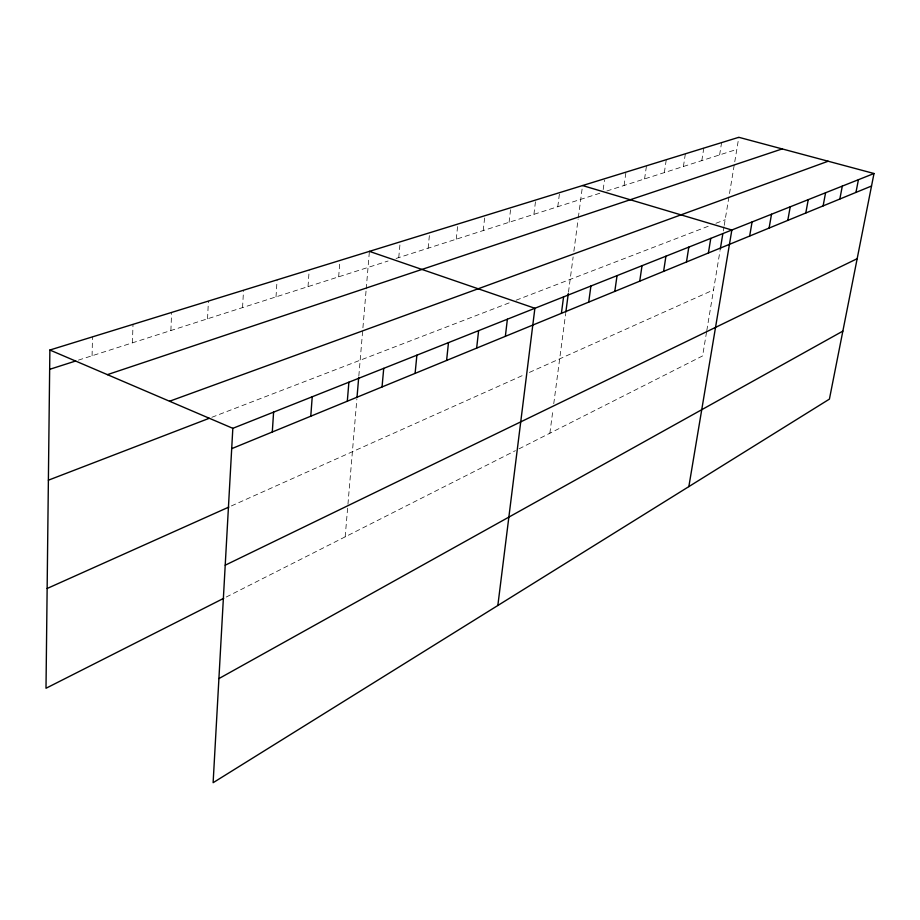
<?xml version="1.0" encoding="UTF-8"?>
<svg xmlns="http://www.w3.org/2000/svg" width="920" height="920" viewBox="0 0 920 920"><rect width="100%" height="100%" fill="white"/><g stroke="black" fill="none" stroke-linecap="round" stroke-linejoin="round"><path stroke-width="0.69" stroke-dasharray="4.6 3.45" d="M92.08 355.752L92.483 336.881M132.434 342.838L133.009 324.358M170.89 330.533L171.603 312.443M207.552 318.803L208.403 301.082M242.558 307.591L243.535 290.237M276.011 296.884L277.092 279.875M308.016 286.637L309.2 269.951M338.663 276.828L339.94 260.464M345.172 536.832L347.829 505.632M347.944 504.206L356.891 398.82M358.834 375.935L366.103 290.271M366.217 288.845L369.403 251.367M398.751 257.6L400.2 241.856M428.133 248.193L429.651 232.76M456.262 239.189L457.849 224.054M483.23 230.564L484.874 215.717M509.093 222.283L510.784 207.713M533.922 214.337L535.67 200.031M557.784 206.701L559.578 192.648M549.861 433.228L553.012 409.377M553.748 403.753L565.673 313.444M568.479 292.157L573.137 256.921M573.873 251.309L578.139 219.006M578.323 217.603L582.555 185.552M603.186 189.577L604.486 180.078M624.082 185.483L625.968 172.143M644.575 178.917L646.484 165.807M664.344 172.592L666.275 159.701M683.41 166.486L685.365 153.801M701.822 160.597L703.8 148.12M719.612 154.905L721.602 142.612M706.56 332.051L702.604 355.913L516.649 450.041M706.79 330.636L720.049 250.619M723.304 230.966L723.994 226.757M724.235 225.354L738.817 137.298M226.251 597.034L515.43 450.662M231.38 505.942L524.216 374.75M529.403 372.416L713.529 289.926M211.853 417.289L510.91 302.197M516.085 300.207L710.677 225.319M715.944 223.284L725.155 219.742M78.395 360.134L388.067 261.015M396.083 258.451L602.818 192.291M606.797 191.015L736.817 149.396"/><path stroke-width="1.38" d="M874 173.512L232.829 428.329L213.118 782.702L829.414 399.119L874 173.512L738.817 137.298L49.875 350.025L46 688.263L223.709 598.322M272.297 431.997L273.596 412.125M310.776 416.197L312.225 396.773M347.311 401.2L348.887 382.202M357.006 397.382L358.708 377.372M382.041 386.94L383.732 368.356M415.104 373.382L416.886 355.178M446.602 360.445L448.477 342.619M476.652 348.105L478.618 330.648M505.356 336.329L507.38 319.217M497.846 605.486L534.888 308.28L369.403 251.367M561.407 313.317L563.569 296.884M565.857 312.029L568.295 293.583M588.719 302.116L590.916 286.017M614.801 291.41L617.044 275.632M639.733 281.163L642.022 265.707M663.607 271.365L665.931 256.208M686.469 261.981L688.827 247.1M708.4 252.977L710.78 238.383M720.279 249.216L722.832 233.772M688.85 486.611L731.848 230.011L582.555 185.552M749.662 236.049L752.077 221.961M769.097 228.068L771.523 214.233M787.784 220.397L790.234 206.804M805.782 213.003L808.243 199.651M823.124 205.896L825.585 192.751M839.833 199.03L842.306 186.105M855.956 192.406L858.429 179.699M218.902 678.592L842.846 331.119M225.216 565.191L857.164 258.704M47.139 588.49L228.792 507.104M231.702 448.661L871.527 186.024M48.38 480.194L209.219 418.301M169.544 401.247L828.138 161.23M107.41 374.647L782.195 148.913M49.657 369.334L75.659 361.008M49.875 350.025L232.829 428.329"/></g></svg>
